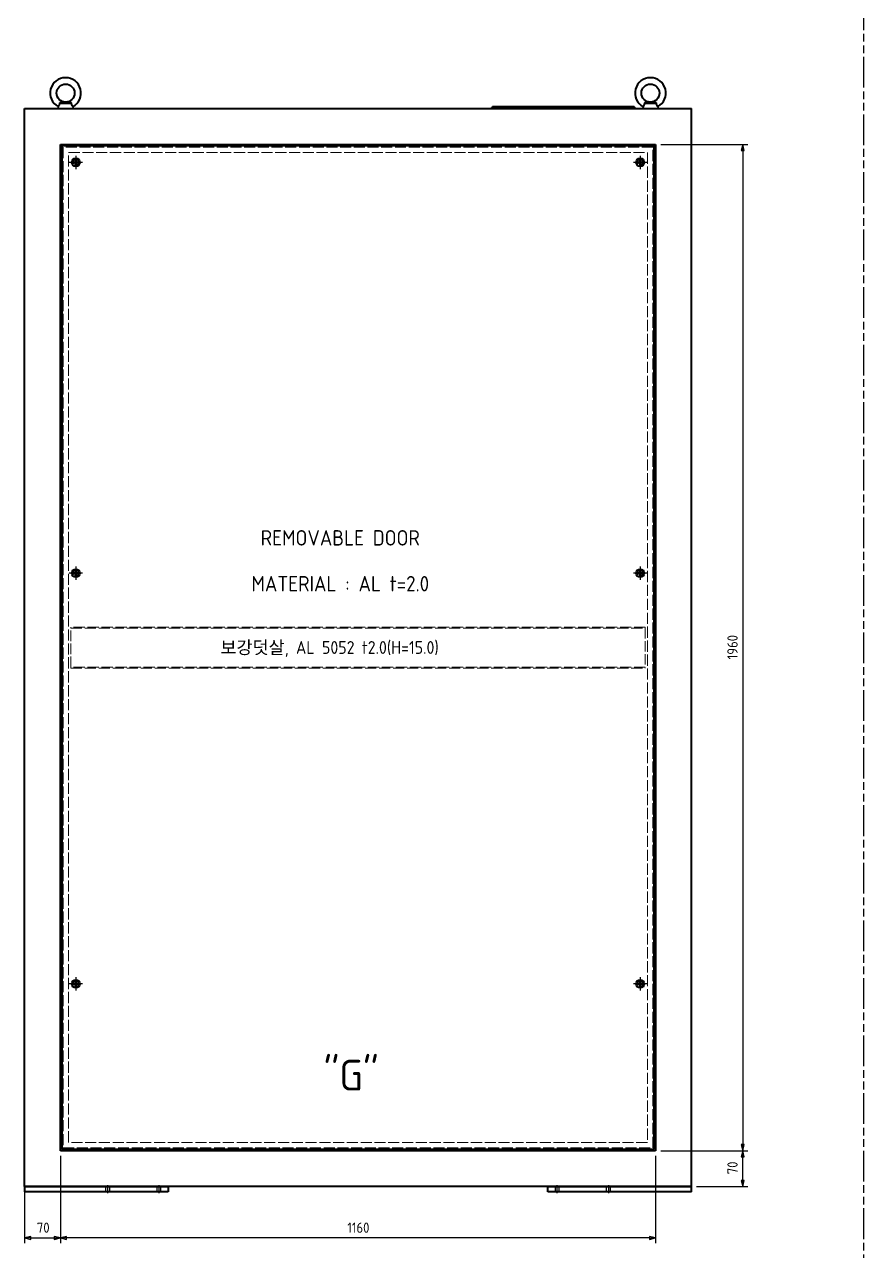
# Model space of a CAD drawing. Header units: millimetres. Extents: x 0 to 8410, y 0 to 5940.
# Drawn here: x 4765 to 6401, y 1509 to 3899 of the extents above; entities that cross this region are included whole.
import ezdxf

# ---------------------------------------------------------------- set-up
doc = ezdxf.new("R2010")
doc.units = ezdxf.units.MM
doc.header["$LTSCALE"] = 10
for name, pattern in [('CHAIN', [0.3543, 0.2362, -0.0295, 0.0591, -0.0295]), ('DASHED', [0.2067, 0.1654, -0.0413]), ('DOUBLE_DASH_CHAIN', [1.2403, 0.6614, -0.0827, 0.1654, -0.0827, 0.1654, -0.0827])]:
    doc.linetypes.add(name, pattern=pattern)
doc.layers.get('0').update_dxf_attribs({"color": 3, "lineweight": 25})
for name, color, linetype, lineweight in [('가려진 것(ISO)', 2, 'DASHED', 18), ('가시적인 것(ISO)', 3, 'Continuous', 40), ('가시적인 좁은 것(ISO)', 3, 'Continuous', 35), ('기호(ISO)', 5, 'Continuous', 25), ('스케치 형상(ISO)', 3, 'Continuous', 25), ('중심 표식(ISO)', 1, 'Continuous', 25), ('중심선(ISO)', 1, 'Continuous', 25), ('치수(ISO)', 2, 'Continuous', 25)]:
    doc.layers.add(name, color=color, linetype=linetype, lineweight=lineweight)
doc.styles.add('문자 텍스트_PSTEK_POSCO', font='isocp.shx')
doc.styles.add('치수 텍스트_PSTEK_POSCO', font='isocp.shx')
doc.dimstyles.new('치수_PSTEK_POSCO', dxfattribs={"dimscale": 10, "dimtxt": 2, "dimasz": 1.2, "dimexe": 1, "dimexo": 1, "dimgap": 1, "dimtad": 1, "dimrnd": 1e-08, "dimdsep": 46, "dimtxsty": '치수 텍스트_PSTEK_POSCO', "dimblk": 'Filled-2', "dimcen": 0.09, "dimdle": 10, "dimclrd": 7, "dimclre": 7, "dimclrt": 2, "dimadec": 1, "dimazin": 2, "dimtfac": 1, "dimtmove": 0, "dimatfit": 3, "dimfxl": 0, "dimtolj": 1, "dimlwd": -1, "dimlwe": -1, "dimarcsym": 0})

# ---------------------------------------------------------------- blocks, each defined once
blk = doc.blocks.new('Filled-2')
at = {"color": 0}
for p, q in [((0, 0), (-1, 0.25)), ((-1, 0.25), (-1, -0.25)), ((-1, 0), (0, 0)), ((-1, -0.25), (0, 0))]:
    blk.add_line(p, q, dxfattribs=at)
at = {"color": 0, "flags": 128}
blk.add_lwpolyline([(-1, -0.25), (0, 0)], dxfattribs=at)
at = {"color": 0}
blk.add_solid([(-1, -0.25), (0, 0), (-1, 0.25), (-1, -0.25)], dxfattribs=at)
blk = doc.blocks.new('*D34')
at = {"layer": 'Defpoints', "color": 0}
for p in [(4835.4, 1705.7), (4765.4, 1635.7), (4835.4, 1535.7)]:
    blk.add_point(p, dxfattribs=at)
at = {"layer": '치수(ISO)', "color": 7}
for p, q in [((4835.4, 1695.7), (4835.4, 1525.7)), ((4765.4, 1625.7), (4765.4, 1525.7)), ((4777.4, 1535.7), (4823.4, 1535.7))]:
    blk.add_line(p, q, dxfattribs=at)
at = {"layer": '치수(ISO)', "color": 7, "xscale": 12.00000047683716, "yscale": 12.00000047683716, "zscale": 12.00000047683716, "rotation": 180}
blk.add_blockref('Filled-2', (4765.4, 1535.7), dxfattribs=at)
at = {"layer": '치수(ISO)', "color": 7, "xscale": 12.00000047683716, "yscale": 12.00000047683716, "zscale": 12.00000047683716}
blk.add_blockref('Filled-2', (4835.4, 1535.7), dxfattribs=at)
at = {"layer": '치수(ISO)', "color": 2, "insert": (4789.4, 1555.7), "char_height": 20, "attachment_point": 4, "style": '치수 텍스트_PSTEK_POSCO'}
blk.add_mtext('\\A1;70', dxfattribs=at)
blk = doc.blocks.new('*D35')
at = {"layer": 'Defpoints', "color": 0}
for p in [(4835.4, 1705.7), (5995.4, 1705.7), (4835.4, 1535.7)]:
    blk.add_point(p, dxfattribs=at)
at = {"layer": '치수(ISO)', "color": 7}
for p, q in [((4835.4, 1695.7), (4835.4, 1525.7)), ((5995.4, 1695.7), (5995.4, 1525.7)), ((5983.4, 1535.7), (4847.4, 1535.7))]:
    blk.add_line(p, q, dxfattribs=at)
at = {"layer": '치수(ISO)', "color": 7, "xscale": 12.00000047683716, "yscale": 12.00000047683716, "zscale": 12.00000047683716, "rotation": 180}
blk.add_blockref('Filled-2', (4835.4, 1535.7), dxfattribs=at)
at = {"layer": '치수(ISO)', "color": 7, "xscale": 12.00000047683716, "yscale": 12.00000047683716, "zscale": 12.00000047683716}
blk.add_blockref('Filled-2', (5995.4, 1535.7), dxfattribs=at)
at = {"layer": '치수(ISO)', "color": 2, "insert": (5394.4, 1555.7), "char_height": 20, "attachment_point": 4, "style": '치수 텍스트_PSTEK_POSCO'}
blk.add_mtext('\\A1;1160', dxfattribs=at)
blk = doc.blocks.new('*D36')
at = {"layer": 'Defpoints', "color": 0}
for p in [(5995.4, 1705.7), (6165.4, 1705.7), (6065.4, 1635.7)]:
    blk.add_point(p, dxfattribs=at)
at = {"layer": '치수(ISO)', "color": 7}
for p, q in [((6005.4, 1705.7), (6175.4, 1705.7)), ((6165.4, 1647.7), (6165.4, 1693.7)), ((6075.4, 1635.7), (6175.4, 1635.7))]:
    blk.add_line(p, q, dxfattribs=at)
at = {"layer": '치수(ISO)', "color": 7, "xscale": 12.00000047683716, "yscale": 12.00000047683716, "zscale": 12.00000047683716}
for p, rotation in [((6165.4, 1705.7), 90), ((6165.4, 1635.7), 270)]:
    blk.add_blockref('Filled-2', p, dxfattribs=dict(at, rotation=rotation))
at = {"layer": '치수(ISO)', "color": 2, "insert": (6145.4, 1659.7), "char_height": 20, "attachment_point": 4, "rotation": 90, "style": '치수 텍스트_PSTEK_POSCO'}
blk.add_mtext('\\A1;70', dxfattribs=at)
blk = doc.blocks.new('*D37')
at = {"layer": 'Defpoints', "color": 0}
for p in [(5995.4, 3665.7), (5995.4, 1705.7), (6165.4, 1705.7)]:
    blk.add_point(p, dxfattribs=at)
at = {"layer": '치수(ISO)', "color": 7}
for p, q in [((6005.4, 3665.7), (6175.4, 3665.7)), ((6165.4, 3653.7), (6165.4, 1717.7)), ((6005.4, 1705.7), (6175.4, 1705.7))]:
    blk.add_line(p, q, dxfattribs=at)
at = {"layer": '치수(ISO)', "color": 7, "xscale": 12.00000047683716, "yscale": 12.00000047683716, "zscale": 12.00000047683716}
for p, rotation in [((6165.4, 3665.7), 90), ((6165.4, 1705.7), 270)]:
    blk.add_blockref('Filled-2', p, dxfattribs=dict(at, rotation=rotation))
at = {"layer": '치수(ISO)', "color": 2, "insert": (6145.4, 2662.7), "char_height": 20, "attachment_point": 4, "rotation": 90, "style": '치수 텍스트_PSTEK_POSCO'}
blk.add_mtext('\\A1;1960', dxfattribs=at)

msp = doc.modelspace()

# ---------------------------------------------------------------- linework, layer by layer
at = {"layer": '가려진 것(ISO)', "ltscale": 12.931898}
for p, q in [((5990.0953, 3660.3931), (4840.6953, 3660.3931)), ((4840.6953, 1710.9931), (5990.0953, 1710.9931))]:
    msp.add_line(p, q, dxfattribs=at)
at = {"layer": '가려진 것(ISO)', "ltscale": 13.098694}
for p, q in [((4840.6953, 3660.3931), (4840.6953, 1710.9931)), ((5990.0953, 1710.9931), (5990.0953, 3660.3931))]:
    msp.add_line(p, q, dxfattribs=at)
at = {"layer": '가려진 것(ISO)', "ltscale": 13.137363}
for p, q in [((4851.3953, 1721.6931), (4851.3953, 3649.6931)), ((5979.3953, 3649.6931), (5979.3953, 1721.6931))]:
    msp.add_line(p, q, dxfattribs=at)
at = {"layer": '가려진 것(ISO)', "ltscale": 12.993296}
for p, q in [((4851.3953, 3649.6931), (5979.3953, 3649.6931)), ((5979.3953, 1721.6931), (4851.3953, 1721.6931))]:
    msp.add_line(p, q, dxfattribs=at)
at = {"layer": '가려진 것(ISO)', "ltscale": 13.215807}
for p, q in [((5975.3953, 2725.6931), (4855.3953, 2725.6931)), ((4855.3953, 2723.6931), (5975.3953, 2723.6931)), ((5975.3953, 2647.6931), (4855.3953, 2647.6931)), ((4855.3953, 2645.6931), (5975.3953, 2645.6931))]:
    msp.add_line(p, q, dxfattribs=at)
at = {"layer": '가려진 것(ISO)', "ltscale": 0.380839}
for p, q in [((4855.3953, 2725.6931), (4855.3953, 2723.6931)), ((5975.3953, 2723.6931), (5975.3953, 2725.6931)), ((4855.3953, 2647.6931), (4855.3953, 2645.6931)), ((5975.3953, 2645.6931), (5975.3953, 2647.6931))]:
    msp.add_line(p, q, dxfattribs=at)
at = {"layer": '가려진 것(ISO)', "ltscale": 12.256087}
for p, q in [((4855.3953, 2647.6931), (4855.3953, 2723.6931)), ((5975.3953, 2723.6931), (5975.3953, 2647.6931))]:
    msp.add_line(p, q, dxfattribs=at)
at = {"layer": '가려진 것(ISO)', "ltscale": 0.43798}
for p, q in [((5010.8953, 1710.9931), (5010.8953, 1708.6931)), ((5019.8953, 1710.9931), (5019.8953, 1708.6931)), ((5810.8953, 1710.9931), (5810.8953, 1708.6931)), ((5819.8953, 1710.9931), (5819.8953, 1708.6931))]:
    msp.add_line(p, q, dxfattribs=at)
at = {"layer": '가려진 것(ISO)', "ltscale": 1.904597}
for p, q in [((4923.3953, 1635.6931), (4923.3953, 1625.6931)), ((4924.0718, 1635.6931), (4924.0718, 1625.6931)), ((4930.7188, 1635.6931), (4930.7188, 1625.6931)), ((4931.3953, 1625.6931), (4931.3953, 1635.6931)), ((5023.3953, 1635.6931), (5023.3953, 1625.6931)), ((5024.0718, 1635.6931), (5024.0718, 1625.6931)), ((5030.7188, 1635.6931), (5030.7188, 1625.6931)), ((5031.3953, 1625.6931), (5031.3953, 1635.6931)), ((5799.3953, 1635.6931), (5799.3953, 1625.6931)), ((5800.0718, 1625.6931), (5800.0718, 1635.6931)), ((5806.7188, 1625.6931), (5806.7188, 1635.6931)), ((5807.3953, 1625.6931), (5807.3953, 1635.6931)), ((5899.3953, 1635.6931), (5899.3953, 1625.6931)), ((5900.0718, 1625.6931), (5900.0718, 1635.6931)), ((5906.7188, 1625.6931), (5906.7188, 1635.6931)), ((5907.3953, 1625.6931), (5907.3953, 1635.6931))]:
    msp.add_line(p, q, dxfattribs=at)
at = {"layer": '가려진 것(ISO)', "ltscale": 6.82141}
for centre in [(4865.3953, 3630.6931), (5965.3953, 3630.6931), (4865.3953, 2830.6931), (5965.3953, 2830.6931), (4865.3953, 2030.6931), (5965.3953, 2030.6931)]:
    msp.add_circle(centre, 5.7, dxfattribs=at)
at = {"layer": '가시적인 것(ISO)'}
for p, q in [((4765.3953, 3735.6931), (6065.3953, 3735.6931)), ((4765.3953, 1635.6931), (4765.3953, 3735.6931)), ((4831.0402, 3739.3505), (4830.3953, 3735.6931)), ((4859.7504, 3739.3505), (4860.3953, 3735.6931)), ((5675.3953, 3737.6931), (5955.3953, 3737.6931)), ((5675.3953, 3737.6931), (5675.3953, 3735.6931)), ((5677.3953, 3739.6931), (5953.3953, 3739.6931)), ((5677.3953, 3739.6931), (5677.3953, 3737.6931)), ((5953.3953, 3737.6931), (5953.3953, 3739.6931)), ((5955.3953, 3735.6931), (5955.3953, 3737.6931)), ((5971.0402, 3739.3505), (5970.3953, 3735.6931)), ((5999.7504, 3739.3505), (6000.3953, 3735.6931)), ((6065.3953, 1635.6931), (6065.3953, 3735.6931)), ((4835.3953, 1705.6931), (4835.3953, 3665.6931)), ((4835.3953, 3665.6931), (5995.3953, 3665.6931)), ((5992.3953, 3662.6931), (4838.3953, 3662.6931)), ((4838.3953, 3662.6931), (4838.3953, 1708.6931)), ((5992.3953, 1708.6931), (5992.3953, 3662.6931)), ((5995.3953, 3665.6931), (5995.3953, 1705.6931)), ((4864.6853, 3632.4877), (4864.6853, 3634.7011)), ((4864.6995, 3633.1831), (4866.0911, 3633.1831)), ((4864.8273, 3634.8431), (4865.9633, 3634.8431)), ((4866.1053, 3634.7011), (4866.1053, 3632.4877)), ((5964.6853, 3632.4877), (5964.6853, 3634.7011)), ((5964.6995, 3633.1831), (5966.0911, 3633.1831)), ((5964.8273, 3634.8431), (5965.9633, 3634.8431)), ((5966.1053, 3634.7011), (5966.1053, 3632.4877)), ((4861.2453, 3630.1251), (4861.2453, 3631.2611)), ((4861.3873, 3631.4031), (4863.6007, 3631.4031)), ((4863.6007, 3629.9831), (4861.3873, 3629.9831)), ((4862.9053, 3629.9973), (4862.9053, 3631.3889)), ((4864.6853, 3626.6851), (4864.6853, 3628.8984)), ((4866.0911, 3628.2031), (4864.6995, 3628.2031)), ((4865.9633, 3626.5431), (4864.8273, 3626.5431)), ((4866.1053, 3628.8984), (4866.1053, 3626.6851)), ((4867.19, 3631.4031), (4869.4033, 3631.4031)), ((4869.4033, 3629.9831), (4867.19, 3629.9831)), ((4867.8853, 3631.3889), (4867.8853, 3629.9973)), ((4869.5453, 3631.2611), (4869.5453, 3630.1251)), ((5961.2453, 3630.1251), (5961.2453, 3631.2611)), ((5961.3873, 3631.4031), (5963.6007, 3631.4031)), ((5963.6007, 3629.9831), (5961.3873, 3629.9831)), ((5962.9053, 3629.9973), (5962.9053, 3631.3889)), ((5964.6853, 3626.6851), (5964.6853, 3628.8984)), ((5966.0911, 3628.2031), (5964.6995, 3628.2031)), ((5965.9633, 3626.5431), (5964.8273, 3626.5431)), ((5966.1053, 3628.8984), (5966.1053, 3626.6851)), ((5967.19, 3631.4031), (5969.4033, 3631.4031)), ((5969.4033, 3629.9831), (5967.19, 3629.9831)), ((5967.8853, 3631.3889), (5967.8853, 3629.9973)), ((5969.5453, 3631.2611), (5969.5453, 3630.1251)), ((4861.2453, 2830.1251), (4861.2453, 2831.2611)), ((4861.3873, 2831.4031), (4863.6007, 2831.4031)), ((4863.6007, 2829.9831), (4861.3873, 2829.9831)), ((4862.9053, 2829.9973), (4862.9053, 2831.3889)), ((4864.6853, 2832.4877), (4864.6853, 2834.7011)), ((4864.6853, 2826.6851), (4864.6853, 2828.8984)), ((4864.6995, 2833.1831), (4866.0911, 2833.1831)), ((4866.0911, 2828.2031), (4864.6995, 2828.2031)), ((4864.8273, 2834.8431), (4865.9633, 2834.8431)), ((4865.9633, 2826.5431), (4864.8273, 2826.5431)), ((4866.1053, 2834.7011), (4866.1053, 2832.4877)), ((4866.1053, 2828.8984), (4866.1053, 2826.6851)), ((4867.19, 2831.4031), (4869.4033, 2831.4031)), ((4869.4033, 2829.9831), (4867.19, 2829.9831)), ((4867.8853, 2831.3889), (4867.8853, 2829.9973)), ((4869.5453, 2831.2611), (4869.5453, 2830.1251)), ((5961.2453, 2830.1251), (5961.2453, 2831.2611)), ((5961.3873, 2831.4031), (5963.6007, 2831.4031)), ((5963.6007, 2829.9831), (5961.3873, 2829.9831)), ((5962.9053, 2829.9973), (5962.9053, 2831.3889)), ((5964.6853, 2832.4877), (5964.6853, 2834.7011)), ((5964.6853, 2826.6851), (5964.6853, 2828.8984)), ((5964.6995, 2833.1831), (5966.0911, 2833.1831)), ((5966.0911, 2828.2031), (5964.6995, 2828.2031)), ((5964.8273, 2834.8431), (5965.9633, 2834.8431)), ((5965.9633, 2826.5431), (5964.8273, 2826.5431)), ((5966.1053, 2834.7011), (5966.1053, 2832.4877)), ((5966.1053, 2828.8984), (5966.1053, 2826.6851)), ((5967.19, 2831.4031), (5969.4033, 2831.4031)), ((5969.4033, 2829.9831), (5967.19, 2829.9831)), ((5967.8853, 2831.3889), (5967.8853, 2829.9973)), ((5969.5453, 2831.2611), (5969.5453, 2830.1251)), ((4864.6853, 2032.4877), (4864.6853, 2034.7011)), ((4864.6995, 2033.1831), (4866.0911, 2033.1831)), ((4864.8273, 2034.8431), (4865.9633, 2034.8431)), ((4866.1053, 2034.7011), (4866.1053, 2032.4877)), ((5964.6853, 2032.4877), (5964.6853, 2034.7011)), ((5964.6995, 2033.1831), (5966.0911, 2033.1831)), ((5964.8273, 2034.8431), (5965.9633, 2034.8431)), ((5966.1053, 2034.7011), (5966.1053, 2032.4877)), ((4861.2453, 2030.1251), (4861.2453, 2031.2611)), ((4861.3873, 2031.4031), (4863.6007, 2031.4031)), ((4863.6007, 2029.9831), (4861.3873, 2029.9831)), ((4862.9053, 2029.9973), (4862.9053, 2031.3889)), ((4864.6853, 2026.6851), (4864.6853, 2028.8984)), ((4866.0911, 2028.2031), (4864.6995, 2028.2031)), ((4865.9633, 2026.5431), (4864.8273, 2026.5431)), ((4866.1053, 2028.8984), (4866.1053, 2026.6851)), ((4867.19, 2031.4031), (4869.4033, 2031.4031)), ((4869.4033, 2029.9831), (4867.19, 2029.9831)), ((4867.8853, 2031.3889), (4867.8853, 2029.9973)), ((4869.5453, 2031.2611), (4869.5453, 2030.1251)), ((5961.2453, 2030.1251), (5961.2453, 2031.2611)), ((5961.3873, 2031.4031), (5963.6007, 2031.4031)), ((5963.6007, 2029.9831), (5961.3873, 2029.9831)), ((5962.9053, 2029.9973), (5962.9053, 2031.3889)), ((5964.6853, 2026.6851), (5964.6853, 2028.8984)), ((5966.0911, 2028.2031), (5964.6995, 2028.2031)), ((5965.9633, 2026.5431), (5964.8273, 2026.5431)), ((5966.1053, 2028.8984), (5966.1053, 2026.6851)), ((5967.19, 2031.4031), (5969.4033, 2031.4031)), ((5969.4033, 2029.9831), (5967.19, 2029.9831)), ((5967.8853, 2031.3889), (5967.8853, 2029.9973)), ((5969.5453, 2031.2611), (5969.5453, 2030.1251)), ((5995.3953, 1705.6931), (4835.3953, 1705.6931)), ((4838.3953, 1708.6931), (5992.3953, 1708.6931)), ((5011.3953, 1705.6931), (5011.3953, 1708.6931)), ((5019.3953, 1705.6931), (5019.3953, 1708.6931)), ((5811.3953, 1705.6931), (5811.3953, 1708.6931)), ((5819.3953, 1705.6931), (5819.3953, 1708.6931)), ((6065.3953, 1635.6931), (4765.3953, 1635.6931)), ((4765.3953, 1635.6931), (5045.3953, 1635.6931)), ((4765.3953, 1635.6931), (4765.3953, 1625.6931)), ((5045.3953, 1625.6931), (4765.3953, 1625.6931)), ((5045.3953, 1635.6931), (5045.3953, 1625.6931)), ((5785.3953, 1635.6931), (6065.3953, 1635.6931)), ((5785.3953, 1625.6931), (5785.3953, 1635.6931)), ((6065.3953, 1625.6931), (5785.3953, 1625.6931)), ((6065.3953, 1625.6931), (6065.3953, 1635.6931))]:
    msp.add_line(p, q, dxfattribs=at)
for centre, radius in [((4845.3953, 3765.6931), 17.5), ((5985.3953, 3765.6931), 17.5), ((4865.3953, 3630.6931), 8), ((4865.3953, 3630.6931), 8), ((5965.3953, 3630.6931), 8), ((5965.3953, 3630.6931), 8), ((4865.3953, 2830.6931), 8), ((4865.3953, 2830.6931), 8), ((5965.3953, 2830.6931), 8), ((5965.3953, 2830.6931), 8), ((4865.3953, 2030.6931), 8), ((4865.3953, 2030.6931), 8), ((5965.3953, 2030.6931), 8), ((5965.3953, 2030.6931), 8)]:
    msp.add_circle(centre, radius, dxfattribs=at)
for centre, radius, start, end in [((4845.3953, 3765.6931), 30, 298.5876915, 241.4123085), ((5985.3953, 3765.6931), 30, 298.5876915, 241.4123085), ((4864.8273, 3634.7011), 0.142, 90, 180), ((4864.6995, 3633.1689), 0.0142, 90, 180), ((4865.9633, 3634.7011), 0.142, 0, 90), ((4866.0911, 3633.1689), 0.0142, 0, 90), ((5964.8273, 3634.7011), 0.142, 90, 180), ((5964.6995, 3633.1689), 0.0142, 90, 180), ((5965.9633, 3634.7011), 0.142, 0, 90), ((5966.0911, 3633.1689), 0.0142, 0, 90), ((4861.3873, 3631.2611), 0.142, 90, 180), ((4861.3873, 3630.1251), 0.142, 180, 270), ((4862.9195, 3631.3889), 0.0142, 90, 180), ((4862.9195, 3629.9973), 0.0142, 180, 270), ((4865.3953, 3630.6931), 1.93, 158.4153382, 201.5846638), ((4865.3953, 3630.6931), 1.93, 111.5846618, 158.4153382), ((4865.3953, 3630.6931), 1.93, 201.5846618, 248.4153382), ((4865.3953, 3630.6931), 1.93, 68.4153382, 111.5846618), ((4865.3953, 3630.6931), 1.93, 248.4153362, 291.5846618), ((4864.6995, 3628.2173), 0.0142, 180, 270), ((4864.8273, 3626.6851), 0.142, 180, 270), ((4865.9633, 3626.6851), 0.142, 270, 0), ((4866.0911, 3628.2173), 0.0142, 270, 0), ((4865.3953, 3630.6931), 1.93, 21.5846618, 68.4153382), ((4865.3953, 3630.6931), 1.93, 291.5846618, 338.4153382), ((4865.3953, 3630.6931), 1.93, 338.4153382, 21.5846618), ((4867.8711, 3631.3889), 0.0142, 0, 90), ((4867.8711, 3629.9973), 0.0142, 270, 0), ((4869.4033, 3631.2611), 0.142, 0, 90), ((4869.4033, 3630.1251), 0.142, 270, 0), ((5961.3873, 3631.2611), 0.142, 90, 180), ((5961.3873, 3630.1251), 0.142, 180, 270), ((5962.9195, 3631.3889), 0.0142, 90, 180), ((5962.9195, 3629.9973), 0.0142, 180, 270), ((5965.3953, 3630.6931), 1.93, 158.4153382, 201.5846638), ((5965.3953, 3630.6931), 1.93, 111.5846618, 158.4153382), ((5965.3953, 3630.6931), 1.93, 201.5846618, 248.4153382), ((5965.3953, 3630.6931), 1.93, 68.4153382, 111.5846618), ((5965.3953, 3630.6931), 1.93, 248.4153362, 291.5846618), ((5964.6995, 3628.2173), 0.0142, 180, 270), ((5964.8273, 3626.6851), 0.142, 180, 270), ((5965.9633, 3626.6851), 0.142, 270, 0), ((5966.0911, 3628.2173), 0.0142, 270, 0), ((5965.3953, 3630.6931), 1.93, 21.5846618, 68.4153382), ((5965.3953, 3630.6931), 1.93, 291.5846618, 338.4153382), ((5965.3953, 3630.6931), 1.93, 338.4153382, 21.5846618), ((5967.8711, 3631.3889), 0.0142, 0, 90), ((5967.8711, 3629.9973), 0.0142, 270, 0), ((5969.4033, 3631.2611), 0.142, 0, 90), ((5969.4033, 3630.1251), 0.142, 270, 0), ((4861.3873, 2831.2611), 0.142, 90, 180), ((4861.3873, 2830.1251), 0.142, 180, 270), ((4862.9195, 2831.3889), 0.0142, 90, 180), ((4862.9195, 2829.9973), 0.0142, 180, 270), ((4865.3953, 2830.6931), 1.93, 158.4153382, 201.5846638), ((4865.3953, 2830.6931), 1.93, 111.5846618, 158.4153382), ((4865.3953, 2830.6931), 1.93, 201.5846618, 248.4153382), ((4864.8273, 2834.7011), 0.142, 90, 180), ((4864.6995, 2833.1689), 0.0142, 90, 180), ((4865.3953, 2830.6931), 1.93, 68.4153382, 111.5846618), ((4865.3953, 2830.6931), 1.93, 248.4153362, 291.5846618), ((4864.6995, 2828.2173), 0.0142, 180, 270), ((4864.8273, 2826.6851), 0.142, 180, 270), ((4865.9633, 2834.7011), 0.142, 0, 90), ((4865.9633, 2826.6851), 0.142, 270, 0), ((4866.0911, 2833.1689), 0.0142, 0, 90), ((4866.0911, 2828.2173), 0.0142, 270, 0), ((4865.3953, 2830.6931), 1.93, 21.5846618, 68.4153382), ((4865.3953, 2830.6931), 1.93, 291.5846618, 338.4153382), ((4865.3953, 2830.6931), 1.93, 338.4153382, 21.5846618), ((4867.8711, 2831.3889), 0.0142, 0, 90), ((4867.8711, 2829.9973), 0.0142, 270, 0), ((4869.4033, 2831.2611), 0.142, 0, 90), ((4869.4033, 2830.1251), 0.142, 270, 0), ((5961.3873, 2831.2611), 0.142, 90, 180), ((5961.3873, 2830.1251), 0.142, 180, 270), ((5962.9195, 2831.3889), 0.0142, 90, 180), ((5962.9195, 2829.9973), 0.0142, 180, 270), ((5965.3953, 2830.6931), 1.93, 158.4153382, 201.5846638), ((5965.3953, 2830.6931), 1.93, 111.5846618, 158.4153382), ((5965.3953, 2830.6931), 1.93, 201.5846618, 248.4153382), ((5964.8273, 2834.7011), 0.142, 90, 180), ((5964.6995, 2833.1689), 0.0142, 90, 180), ((5965.3953, 2830.6931), 1.93, 68.4153382, 111.5846618), ((5965.3953, 2830.6931), 1.93, 248.4153362, 291.5846618), ((5964.6995, 2828.2173), 0.0142, 180, 270), ((5964.8273, 2826.6851), 0.142, 180, 270), ((5965.9633, 2834.7011), 0.142, 0, 90), ((5965.9633, 2826.6851), 0.142, 270, 0), ((5966.0911, 2833.1689), 0.0142, 0, 90), ((5966.0911, 2828.2173), 0.0142, 270, 0), ((5965.3953, 2830.6931), 1.93, 21.5846618, 68.4153382), ((5965.3953, 2830.6931), 1.93, 291.5846618, 338.4153382), ((5965.3953, 2830.6931), 1.93, 338.4153382, 21.5846618), ((5967.8711, 2831.3889), 0.0142, 0, 90), ((5967.8711, 2829.9973), 0.0142, 270, 0), ((5969.4033, 2831.2611), 0.142, 0, 90), ((5969.4033, 2830.1251), 0.142, 270, 0), ((4865.3953, 2030.6931), 1.93, 111.5846618, 158.4153382), ((4864.8273, 2034.7011), 0.142, 90, 180), ((4864.6995, 2033.1689), 0.0142, 90, 180), ((4865.3953, 2030.6931), 1.93, 68.4153382, 111.5846618), ((4865.9633, 2034.7011), 0.142, 0, 90), ((4866.0911, 2033.1689), 0.0142, 0, 90), ((4865.3953, 2030.6931), 1.93, 21.5846618, 68.4153382), ((5965.3953, 2030.6931), 1.93, 111.5846618, 158.4153382), ((5964.8273, 2034.7011), 0.142, 90, 180), ((5964.6995, 2033.1689), 0.0142, 90, 180), ((5965.3953, 2030.6931), 1.93, 68.4153382, 111.5846618), ((5965.9633, 2034.7011), 0.142, 0, 90), ((5966.0911, 2033.1689), 0.0142, 0, 90), ((5965.3953, 2030.6931), 1.93, 21.5846618, 68.4153382), ((4861.3873, 2031.2611), 0.142, 90, 180), ((4861.3873, 2030.1251), 0.142, 180, 270), ((4862.9195, 2031.3889), 0.0142, 90, 180), ((4862.9195, 2029.9973), 0.0142, 180, 270), ((4865.3953, 2030.6931), 1.93, 158.4153382, 201.5846638), ((4865.3953, 2030.6931), 1.93, 201.5846618, 248.4153382), ((4865.3953, 2030.6931), 1.93, 248.4153362, 291.5846618), ((4864.6995, 2028.2173), 0.0142, 180, 270), ((4864.8273, 2026.6851), 0.142, 180, 270), ((4865.9633, 2026.6851), 0.142, 270, 0), ((4866.0911, 2028.2173), 0.0142, 270, 0), ((4865.3953, 2030.6931), 1.93, 291.5846618, 338.4153382), ((4865.3953, 2030.6931), 1.93, 338.4153382, 21.5846618), ((4867.8711, 2031.3889), 0.0142, 0, 90), ((4867.8711, 2029.9973), 0.0142, 270, 0), ((4869.4033, 2031.2611), 0.142, 0, 90), ((4869.4033, 2030.1251), 0.142, 270, 0), ((5961.3873, 2031.2611), 0.142, 90, 180), ((5961.3873, 2030.1251), 0.142, 180, 270), ((5962.9195, 2031.3889), 0.0142, 90, 180), ((5962.9195, 2029.9973), 0.0142, 180, 270), ((5965.3953, 2030.6931), 1.93, 158.4153382, 201.5846638), ((5965.3953, 2030.6931), 1.93, 201.5846618, 248.4153382), ((5965.3953, 2030.6931), 1.93, 248.4153362, 291.5846618), ((5964.6995, 2028.2173), 0.0142, 180, 270), ((5964.8273, 2026.6851), 0.142, 180, 270), ((5965.9633, 2026.6851), 0.142, 270, 0), ((5966.0911, 2028.2173), 0.0142, 270, 0), ((5965.3953, 2030.6931), 1.93, 291.5846618, 338.4153382), ((5965.3953, 2030.6931), 1.93, 338.4153382, 21.5846618), ((5967.8711, 2031.3889), 0.0142, 0, 90), ((5967.8711, 2029.9973), 0.0142, 270, 0), ((5969.4033, 2031.2611), 0.142, 0, 90), ((5969.4033, 2030.1251), 0.142, 270, 0)]:
    msp.add_arc(centre, radius, start, end, dxfattribs=at)
for points, knots in [([(4833.7043, 3745.6416), (4833.5817, 3744.857), (4833.3911, 3744.0926), (4832.9074, 3742.679), (4832.6307, 3742.0553), (4832.069, 3740.952), (4831.7921, 3740.4911), (4831.3382, 3739.7757), (4831.1697, 3739.5353), (4831.0573, 3739.3746), (4831.0405, 3739.3504), (4831.0405, 3739.3503)], [0, 0, 0, 0, 0.23899851, 0.23899851, 0.466928815, 0.466928815, 0.703408543, 0.703408543, 0.948287526, 0.948287526, 1.05391748, 1.05391748, 1.05391748, 1.05391748]), ([(4834.903, 3746.9287), (4834.8473, 3746.9168), (4834.7922, 3746.9019), (4834.5708, 3746.8282), (4834.4155, 3746.7442), (4834.1582, 3746.5398), (4834.0535, 3746.4274), (4833.8986, 3746.2022), (4833.8419, 3746.0959), (4833.7541, 3745.8738), (4833.7227, 3745.7591), (4833.7043, 3745.6416)], [0.2713929172, 0.2713929172, 0.2713929172, 0.2713929172, 0.2880811775, 0.2880811775, 0.3395909097, 0.3395909097, 0.3839359035, 0.3839359035, 0.4183335414, 0.4183335414, 0.4520189373, 0.4520189373, 0.4520189373, 0.4520189373]), ([(4845.3953, 3748.1931), (4844.2096, 3748.1931), (4842.9079, 3748.1335), (4840.2295, 3747.8743), (4838.8479, 3747.6752), (4836.7211, 3747.3), (4835.8229, 3747.1247), (4834.903, 3746.9287)], [0, 0, 0, 0, 0.438896254, 0.438896254, 0.877792508, 0.877792508, 1.145198742, 1.145198742, 1.145198742, 1.145198742]), ([(4855.8877, 3746.9287), (4854.9677, 3747.1247), (4854.0695, 3747.3), (4851.9428, 3747.6752), (4850.5612, 3747.8743), (4847.8827, 3748.1335), (4846.5811, 3748.1931), (4845.3953, 3748.1931)], [3.824191513, 3.824191513, 3.824191513, 3.824191513, 4.091597746, 4.091597746, 4.530494, 4.530494, 4.969390254, 4.969390254, 4.969390254, 4.969390254]), ([(4857.0863, 3745.6416), (4857.0605, 3745.8067), (4857.0091, 3745.9662), (4856.866, 3746.2506), (4856.7786, 3746.3757), (4856.5642, 3746.6034), (4856.4362, 3746.7022), (4856.167, 3746.8482), (4856.0303, 3746.8983), (4855.8877, 3746.9287)], [0, 0, 0, 0, 0.0503019949, 0.0503019949, 0.0967636464, 0.0967636464, 0.1466767531, 0.1466767531, 0.1919853305, 0.1919853305, 0.1919853305, 0.1919853305]), ([(4859.7502, 3739.3503), (4859.7501, 3739.3503), (4859.7212, 3739.3916), (4859.5626, 3739.6199), (4859.3745, 3739.892), (4858.8852, 3740.6795), (4858.5886, 3741.1891), (4858.0099, 3742.388), (4857.7368, 3743.053), (4857.3293, 3744.382), (4857.1856, 3745.0067), (4857.0863, 3745.6416)], [1.05391748, 1.05391748, 1.05391748, 1.05391748, 1.191939777, 1.191939777, 1.435841344, 1.435841344, 1.680632983, 1.680632983, 1.913839844, 1.913839844, 2.107394174, 2.107394174, 2.107394174, 2.107394174]), ([(5973.7043, 3745.6416), (5973.5817, 3744.857), (5973.3911, 3744.0926), (5972.9074, 3742.679), (5972.6307, 3742.0553), (5972.069, 3740.952), (5971.7921, 3740.4911), (5971.3382, 3739.7757), (5971.1697, 3739.5353), (5971.0573, 3739.3746), (5971.0405, 3739.3504), (5971.0405, 3739.3503)], [0, 0, 0, 0, 0.23899851, 0.23899851, 0.466928815, 0.466928815, 0.703408543, 0.703408543, 0.948287526, 0.948287526, 1.05391748, 1.05391748, 1.05391748, 1.05391748]), ([(5974.903, 3746.9287), (5974.8473, 3746.9168), (5974.7922, 3746.9019), (5974.5708, 3746.8282), (5974.4155, 3746.7442), (5974.1582, 3746.5398), (5974.0535, 3746.4274), (5973.8986, 3746.2022), (5973.8419, 3746.0959), (5973.7541, 3745.8738), (5973.7227, 3745.7591), (5973.7043, 3745.6416)], [0.2713929172, 0.2713929172, 0.2713929172, 0.2713929172, 0.2880811775, 0.2880811775, 0.3395909097, 0.3395909097, 0.3839359035, 0.3839359035, 0.4183335414, 0.4183335414, 0.4520189373, 0.4520189373, 0.4520189373, 0.4520189373]), ([(5985.3953, 3748.1931), (5984.2096, 3748.1931), (5982.9079, 3748.1335), (5980.2295, 3747.8743), (5978.8479, 3747.6752), (5976.7211, 3747.3), (5975.8229, 3747.1247), (5974.903, 3746.9287)], [0, 0, 0, 0, 0.438896254, 0.438896254, 0.877792508, 0.877792508, 1.145198742, 1.145198742, 1.145198742, 1.145198742]), ([(5995.8877, 3746.9287), (5994.9677, 3747.1247), (5994.0695, 3747.3), (5991.9428, 3747.6752), (5990.5612, 3747.8743), (5987.8827, 3748.1335), (5986.5811, 3748.1931), (5985.3953, 3748.1931)], [3.824191513, 3.824191513, 3.824191513, 3.824191513, 4.091597746, 4.091597746, 4.530494, 4.530494, 4.969390254, 4.969390254, 4.969390254, 4.969390254]), ([(5997.0863, 3745.6416), (5997.0605, 3745.8067), (5997.0091, 3745.9662), (5996.866, 3746.2506), (5996.7786, 3746.3757), (5996.5642, 3746.6034), (5996.4362, 3746.7022), (5996.167, 3746.8482), (5996.0303, 3746.8983), (5995.8877, 3746.9287)], [0, 0, 0, 0, 0.0503019949, 0.0503019949, 0.0967636464, 0.0967636464, 0.1466767531, 0.1466767531, 0.1919853305, 0.1919853305, 0.1919853305, 0.1919853305]), ([(5999.7502, 3739.3503), (5999.7501, 3739.3503), (5999.7212, 3739.3916), (5999.5626, 3739.6199), (5999.3745, 3739.892), (5998.8852, 3740.6795), (5998.5886, 3741.1891), (5998.0099, 3742.388), (5997.7368, 3743.053), (5997.3293, 3744.382), (5997.1856, 3745.0067), (5997.0863, 3745.6416)], [1.05391748, 1.05391748, 1.05391748, 1.05391748, 1.191939777, 1.191939777, 1.435841344, 1.435841344, 1.680632983, 1.680632983, 1.913839844, 1.913839844, 2.107394174, 2.107394174, 2.107394174, 2.107394174])]:
    msp.add_open_spline(points, degree=3, knots=knots, dxfattribs=at)
at = {"layer": '가시적인 좁은 것(ISO)'}
for p, q in [((4857.0863, 3745.6416), (4833.7043, 3745.6416)), ((4834.903, 3746.9287), (4855.8877, 3746.9287)), ((5997.0863, 3745.6416), (5973.7043, 3745.6416)), ((5974.903, 3746.9287), (5995.8877, 3746.9287)), ((4864.8273, 3634.8431), (4864.6995, 3633.1831)), ((4866.0911, 3633.1831), (4865.9633, 3634.8431)), ((5964.8273, 3634.8431), (5964.6995, 3633.1831)), ((5966.0911, 3633.1831), (5965.9633, 3634.8431)), ((4862.9053, 3631.3889), (4861.2453, 3631.2611)), ((4861.2453, 3630.1251), (4862.9053, 3629.9973)), ((4864.6995, 3628.2031), (4864.8273, 3626.5431)), ((4865.9633, 3626.5431), (4866.0911, 3628.2031)), ((4869.5453, 3631.2611), (4867.8853, 3631.3889)), ((4867.8853, 3629.9973), (4869.5453, 3630.1251)), ((5962.9053, 3631.3889), (5961.2453, 3631.2611)), ((5961.2453, 3630.1251), (5962.9053, 3629.9973)), ((5964.6995, 3628.2031), (5964.8273, 3626.5431)), ((5965.9633, 3626.5431), (5966.0911, 3628.2031)), ((5969.5453, 3631.2611), (5967.8853, 3631.3889)), ((5967.8853, 3629.9973), (5969.5453, 3630.1251)), ((4862.9053, 2831.3889), (4861.2453, 2831.2611)), ((4861.2453, 2830.1251), (4862.9053, 2829.9973)), ((4864.8273, 2834.8431), (4864.6995, 2833.1831)), ((4864.6995, 2828.2031), (4864.8273, 2826.5431)), ((4866.0911, 2833.1831), (4865.9633, 2834.8431)), ((4865.9633, 2826.5431), (4866.0911, 2828.2031)), ((4869.5453, 2831.2611), (4867.8853, 2831.3889)), ((4867.8853, 2829.9973), (4869.5453, 2830.1251)), ((5962.9053, 2831.3889), (5961.2453, 2831.2611)), ((5961.2453, 2830.1251), (5962.9053, 2829.9973)), ((5964.8273, 2834.8431), (5964.6995, 2833.1831)), ((5964.6995, 2828.2031), (5964.8273, 2826.5431)), ((5966.0911, 2833.1831), (5965.9633, 2834.8431)), ((5965.9633, 2826.5431), (5966.0911, 2828.2031)), ((5969.5453, 2831.2611), (5967.8853, 2831.3889)), ((5967.8853, 2829.9973), (5969.5453, 2830.1251)), ((4864.8273, 2034.8431), (4864.6995, 2033.1831)), ((4866.0911, 2033.1831), (4865.9633, 2034.8431)), ((5964.8273, 2034.8431), (5964.6995, 2033.1831)), ((5966.0911, 2033.1831), (5965.9633, 2034.8431)), ((4862.9053, 2031.3889), (4861.2453, 2031.2611)), ((4861.2453, 2030.1251), (4862.9053, 2029.9973)), ((4864.6995, 2028.2031), (4864.8273, 2026.5431)), ((4865.9633, 2026.5431), (4866.0911, 2028.2031)), ((4869.5453, 2031.2611), (4867.8853, 2031.3889)), ((4867.8853, 2029.9973), (4869.5453, 2030.1251)), ((5962.9053, 2031.3889), (5961.2453, 2031.2611)), ((5961.2453, 2030.1251), (5962.9053, 2029.9973)), ((5964.6995, 2028.2031), (5964.8273, 2026.5431)), ((5965.9633, 2026.5431), (5966.0911, 2028.2031)), ((5969.5453, 2031.2611), (5967.8853, 2031.3889)), ((5967.8853, 2029.9973), (5969.5453, 2030.1251))]:
    msp.add_line(p, q, dxfattribs=at)
at = {"layer": '스케치 형상(ISO)', "color": 6, "linetype": 'DOUBLE_DASH_CHAIN', "ltscale": 9.041592}
msp.add_line((6400.6681, 4060.5592), (6400.6681, 920.5592), dxfattribs=at)
at = {"layer": '중심 표식(ISO)', "linetype": 'CHAIN', "ltscale": 2.889039}
for p, q in [((4865.3953, 3643.6931), (4865.3953, 3617.6931)), ((5965.3953, 3643.6931), (5965.3953, 3617.6931)), ((4878.3953, 3630.6931), (4852.3953, 3630.6931)), ((5978.3953, 3630.6931), (5952.3953, 3630.6931)), ((4878.3953, 2830.6931), (4852.3953, 2830.6931)), ((4865.3953, 2843.6931), (4865.3953, 2817.6931)), ((5978.3953, 2830.6931), (5952.3953, 2830.6931)), ((5965.3953, 2843.6931), (5965.3953, 2817.6931)), ((4865.3953, 2043.6931), (4865.3953, 2017.6931)), ((5965.3953, 2043.6931), (5965.3953, 2017.6931)), ((4878.3953, 2030.6931), (4852.3953, 2030.6931)), ((5978.3953, 2030.6931), (5952.3953, 2030.6931))]:
    msp.add_line(p, q, dxfattribs=at)
at = {"layer": '중심선(ISO)', "linetype": 'CHAIN', "ltscale": 1.666711}
for p, q in [((4927.3953, 1638.1931), (4927.3953, 1623.1931)), ((5027.3953, 1638.1931), (5027.3953, 1623.1931)), ((5803.3953, 1623.1931), (5803.3953, 1638.1931)), ((5903.3953, 1638.1931), (5903.3953, 1623.1931))]:
    msp.add_line(p, q, dxfattribs=at)

# ---------------------------------------------------------------- texts
at = {"layer": '기호(ISO)', "color": 2, "insert": (5380.8484, 2914.4235), "char_height": 30.000001, "width": 458.998518, "attachment_point": 2, "line_spacing_factor": 1.78626, "style": '문자 텍스트_PSTEK_POSCO'}
msp.add_mtext('{\\fISOCP|b0|i0;\\H30.0000;REMOVABLE DOOR\\PMATERIAL : AL t=2.0}', dxfattribs=at)
at = {"layer": '기호(ISO)', "color": 2, "insert": (5147.1065, 2682.9335), "char_height": 30.000001, "width": 561.652191, "attachment_point": 4, "style": '문자 텍스트_PSTEK_POSCO'}
msp.add_mtext('{\\fSystem|b0|i0;\\H24.9990;보강덧살\\fISOCP|b0|i0;\\H25.0000;, AL 5052 t2.0(H=15.0)}', dxfattribs=at)
at = {"layer": '기호(ISO)', "color": 6, "insert": (5348.3412, 1852.7468), "char_height": 60.000002, "width": 133.444583, "attachment_point": 4, "style": '문자 텍스트_PSTEK_POSCO'}
msp.add_mtext('{\\fisocp|b0|i0;\\H60.0000;"G"}', dxfattribs=at)

# ---------------------------------------------------------------- dimensions: what is measured, and where the dimension line sits
at = {"layer": '치수(ISO)', "color": 7}
for base, p1, p2, angle, picture, middle in [((6165.3953, 1705.6931), (5995.3953, 3665.6931), (5995.3953, 1705.6931), 90, '*D37', (6165.3953, 2685.6931)), ((4835.3953, 1535.6931), (5995.3953, 1705.6931), (4835.3953, 1705.6931), 180, '*D35', (5415.3953, 1535.6931)), ((6165.3953, 1705.6931), (6065.3953, 1635.6931), (5995.3953, 1705.6931), 90, '*D36', (6165.3953, 1670.6931))]:
    dim = msp.add_linear_dim(base=base, p1=p1, p2=p2, angle=angle, dimstyle='치수_PSTEK_POSCO', override={"dimdec": 2, "dimtp": 0, "dimtm": 0, "dimtdec": 2, "dimtofl": 0, "dimatfit": 1}, dxfattribs=at)
    dim.commit()
    dim.dimension.update_dxf_attribs({"geometry": picture, "text_midpoint": middle, "dimtype": 160})
dim = msp.add_linear_dim(base=(4835.3953, 1535.6931), p1=(4765.3953, 1635.6931), p2=(4835.3953, 1705.6931), dimstyle='치수_PSTEK_POSCO', override={"dimdec": 2, "dimtp": 0, "dimtm": 0, "dimtdec": 2, "dimtofl": 0, "dimatfit": 1}, dxfattribs=at)
dim.commit()
dim.dimension.update_dxf_attribs({"geometry": '*D34', "text_midpoint": (4800.3953, 1535.6931), "dimtype": 160})

doc.saveas('drawing.dxf')
